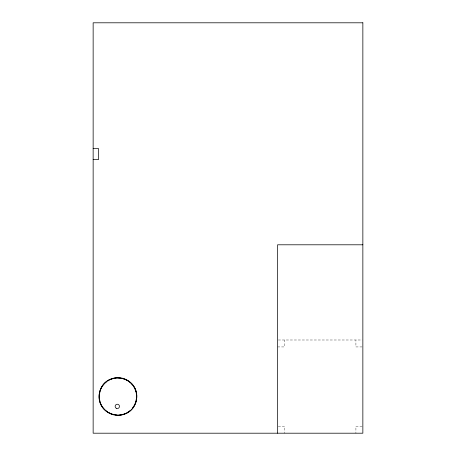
<?xml version="1.0" encoding="UTF-8"?>
<svg xmlns="http://www.w3.org/2000/svg" width="456" height="456" viewBox="0 0 456 456"><rect width="100%" height="100%" fill="white"/><g stroke="black" fill="none" stroke-linecap="round" stroke-linejoin="round"><path stroke-width="0.34" stroke-dasharray="2.28 1.71" d="M278.274 339.994L362.161 339.994M277.579 346.93L284.521 346.93L284.521 339.994M362.161 346.93L355.914 346.93L355.914 339.994M278.274 426.257L284.521 426.257L284.521 433.2M362.161 426.257L355.914 426.257L355.914 433.2"/><path stroke-width="0.68" d="M136.578 397.632L135.654 402.42L134.742 404.301M134.132 405.555L132.611 407.858M106.698 381.752C97.715 387.988 96.837 402.551 105.011 409.813M107.85 380.971L109.582 379.802L114.194 378.212L116.28 378.064M130.325 410.491L126.283 413.221L121.678 414.812L119.592 414.96M117.665 377.967C122.014 377.79 126.574 379.352 129.806 382.293M93.144 148.616L98.599 148.616L98.599 159.526L93.144 159.526M362.856 244.798L277.579 244.798L277.579 433.2M116.81 415.159L112.028 414.23L107.639 412.099L106.06 410.731M130.861 383.205L132.69 385.274M133.471 386.431L134.645 388.159L136.236 392.77L136.384 394.856M99.436 392.935C95.053 417.149 131.476 424.194 136.429 400.089C140.819 375.875 104.395 368.83 99.436 392.935M362.856 22.8L93.144 22.8L93.144 433.2L362.856 433.2L362.856 22.8M116.229 408.251A2.155 2.155 0 0 0 119.461 406.382A2.155 2.155 0 0 0 116.229 404.512A2.155 2.155 0 0 0 116.229 408.251M105.587 410.742A18.838 18.838 0 0 0 136.429 400.089A18.838 18.838 0 0 0 111.783 378.702A18.838 18.838 0 0 0 105.587 410.742"/></g></svg>
